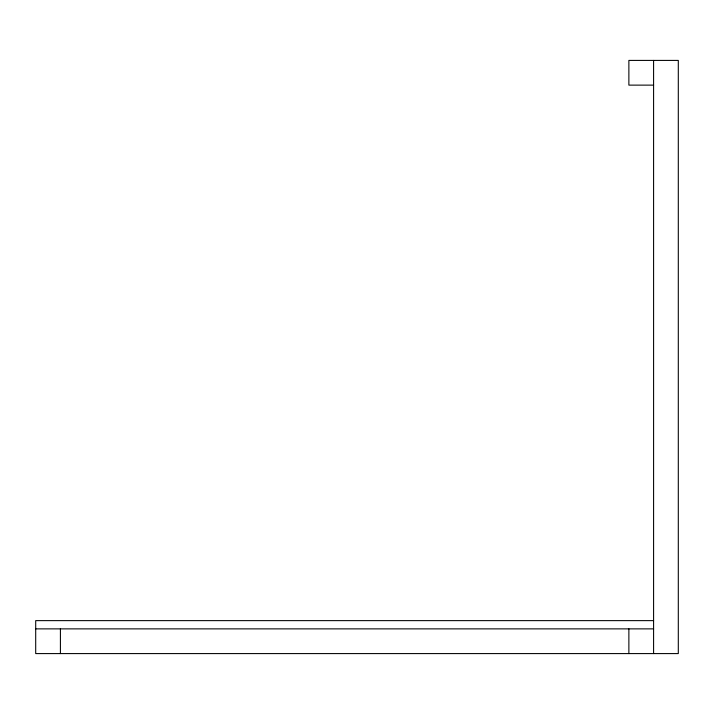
<?xml version="1.0" encoding="UTF-8"?>
<svg xmlns="http://www.w3.org/2000/svg" width="714" height="714" viewBox="0 0 714 714"><rect width="100%" height="100%" fill="white"/><g stroke="black" fill="none" stroke-linecap="round" stroke-linejoin="round"><path stroke-width="1.07" d="M653.587 85.127L628.873 85.127L628.873 60.413L678.3 60.413L678.3 653.587L35.7 653.587L35.7 620.627L653.587 620.627M35.7 628.873L653.587 628.873M653.587 60.413L653.587 653.587M628.873 628.873L628.873 653.587M60.413 628.873L60.413 653.587"/></g></svg>
